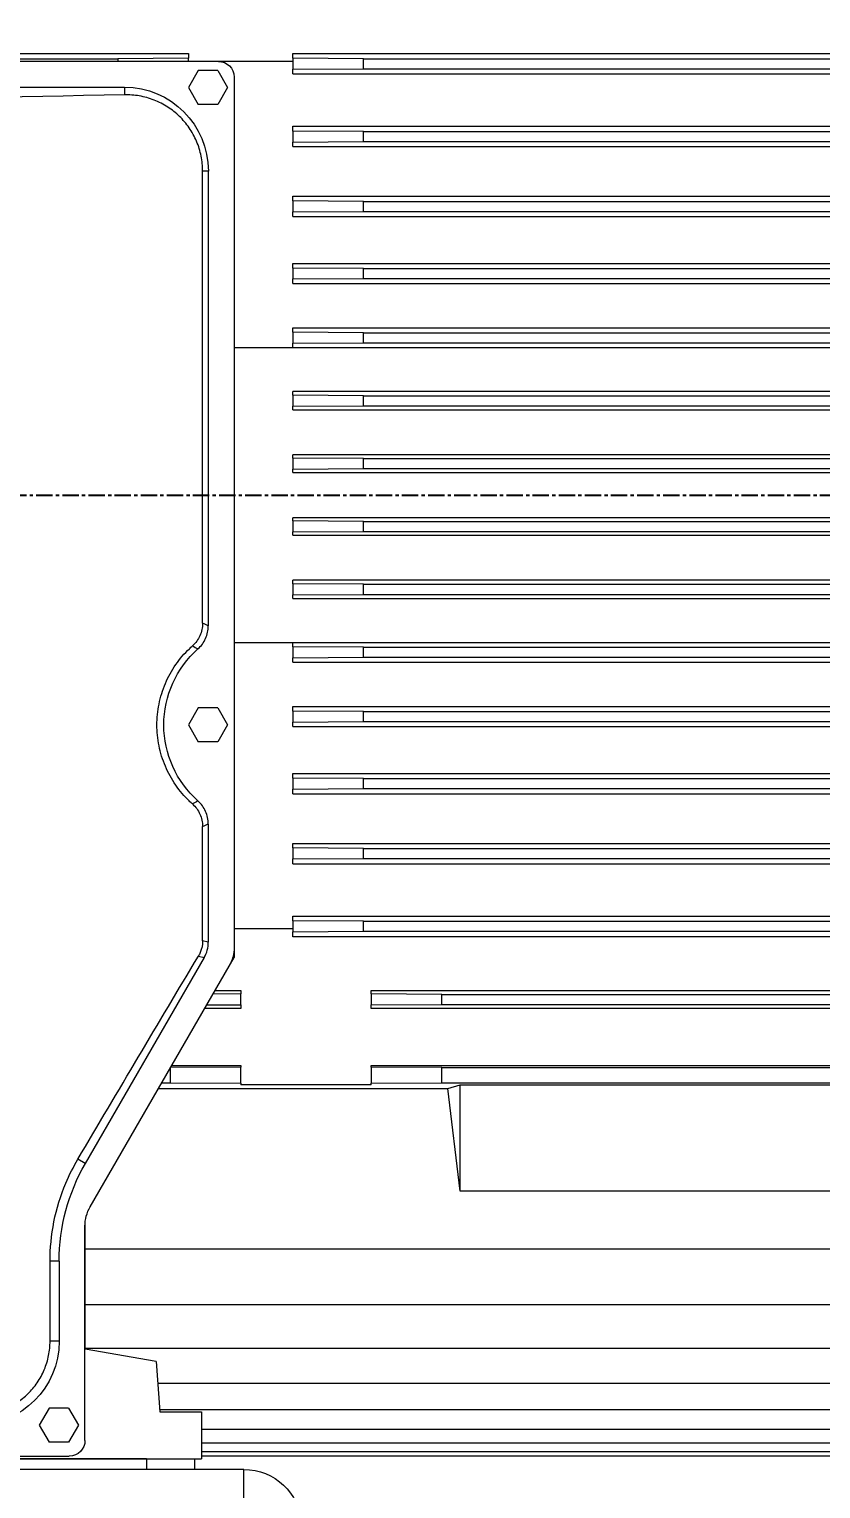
# Model space of a CAD drawing. Header units: millimetres. Extents: x -2122 to 22797, y 3569 to 89276.
# Drawn here: x 1352 to 1655, y 78486 to 79045 of the extents above; entities that cross this region are included whole.
import ezdxf

# ---------------------------------------------------------------- set-up
doc = ezdxf.new("R2010")
doc.units = ezdxf.units.MM
doc.header["$LTSCALE"] = 20
doc.linetypes.add('CENTER', pattern=[2, 1.25, -0.25, 0.25, -0.25])
doc.layers.add('IA-DIM', color=7, linetype='Continuous')
doc.layers.add('IA-EJES', color=4, linetype='CENTER')
doc.layers.add('IA-TRAZ', color=8, linetype='Continuous', lineweight=5)
doc.styles.add('ING-AMB', font='romans.shx', dxfattribs={"width": 0.75, "oblique": 15})
doc.dimstyles.new('ING-AMB 20', dxfattribs={"dimscale": 20, "dimtxt": 3, "dimasz": 2.5, "dimexe": 1, "dimexo": 1, "dimgap": 1, "dimtad": 1, "dimdec": 0, "dimzin": 0, "dimdsep": 46, "dimtxsty": 'ING-AMB', "dimcen": 0.1, "dimclrd": 7, "dimclre": 7, "dimclrt": 2, "dimadec": 0, "dimazin": 0, "dimtfac": 1, "dimtdec": 0, "dimtmove": 0, "dimatfit": 0, "dimfxl": 1.25, "dimtolj": 1, "dimtzin": 0, "dimarcsym": 1})

# ---------------------------------------------------------------- blocks, each defined once
blk = doc.blocks.new('A$C9f9da7af')
at = {"color": 0, "linetype": 'Continuous', "lineweight": 0}
for p, q in [((-2439.67, -2206.32), (-2439.67, -2663.27)), ((-2431.79, -2663.27), (-2431.79, -2206.27)), ((-2411.79, -2663.27), (-2411.79, -2206.27)), ((-2403.98, -2663.27), (-2403.98, -2206.27)), ((-2384.98, -2663.27), (-2384.98, -2206.27)), ((-2377.27, -2663.27), (-2377.27, -2206.27)), ((-2359.27, -2663.27), (-2359.27, -2206.27)), ((-2351.62, -2663.27), (-2351.62, -2206.27)), ((-2334.62, -2663.27), (-2334.62, -2206.27)), ((-2206.6, -2663.27), (-2206.6, -2206.27)), ((-2189.6, -2663.27), (-2189.6, -2206.27)), ((-2181.95, -2663.27), (-2181.95, -2206.27)), ((-2163.95, -2663.27), (-2163.95, -2206.27)), ((-2156.23, -2663.27), (-2156.23, -2206.27)), ((-2137.23, -2663.27), (-2137.23, -2206.27)), ((-2129.42, -2663.27), (-2129.42, -2206.27)), ((-2109.42, -2663.27), (-2109.42, -2206.27)), ((-2101.54, -2663.27), (-2101.54, -2206.32)), ((-2327.01, -2663.27), (-2327.01, -2246.27)), ((-2310.28, -2663.27), (-2310.28, -2246.27)), ((-2303.23, -2246.27), (-2303.23, -2663.27)), ((-2286.03, -2663.27), (-2286.03, -2246.27)), ((-2279.28, -2246.27), (-2279.28, -2663.27)), ((-2261.94, -2663.27), (-2261.94, -2246.27)), ((-2255.19, -2246.27), (-2255.19, -2663.27)), ((-2237.99, -2663.27), (-2237.99, -2246.27)), ((-2230.94, -2246.27), (-2230.94, -2663.27)), ((-2214.2, -2663.27), (-2214.2, -2246.27)), ((-2284.57, -2636.27), (-2284.57, -2273.27)), ((-2280.71, -2636.27), (-2280.71, -2273.27)), ((-2260.51, -2636.27), (-2260.51, -2273.27)), ((-2256.64, -2636.27), (-2256.64, -2273.27)), ((-2638.46, -2698.27), (-2638.46, -2306.27)), ((-2636.74, -2698.27), (-2636.74, -2308.13)), ((-2633.39, -2698.27), (-2633.39, -2308.13)), ((-2628.18, -2698.27), (-2628.18, -2308.13)), ((-2620.72, -2714.33), (-2620.72, -2308.12)), ((-2610.59, -2715.04), (-2610.59, -2308.11)), ((-2489.8, -2606.27), (-2489.8, -2307.95)), ((-2465.63, -2606.27), (-2465.63, -2308.08)), ((-2461.76, -2606.27), (-2461.76, -2308.01)), ((-2437.61, -2636.27), (-2437.61, -2308.1)), ((-2433.75, -2636.27), (-2433.75, -2308.04)), ((-2409.75, -2636.27), (-2409.75, -2308.11)), ((-2405.89, -2636.27), (-2405.89, -2308.06)), ((-2383.01, -2636.27), (-2383.01, -2308.12)), ((-2379.14, -2636.27), (-2379.14, -2308.08)), ((-2357.34, -2636.27), (-2357.34, -2308.12)), ((-2353.47, -2636.27), (-2353.47, -2308.09)), ((-2332.72, -2636.27), (-2332.72, -2308.13)), ((-2328.86, -2636.27), (-2328.86, -2308.1)), ((-2308.64, -2636.27), (-2308.64, -2308.13)), ((-2304.77, -2636.27), (-2304.77, -2308.11)), ((-2236.44, -2636.27), (-2236.44, -2308.11)), ((-2232.58, -2636.27), (-2232.58, -2308.13)), ((-2212.36, -2636.27), (-2212.36, -2308.1)), ((-2208.5, -2636.27), (-2208.5, -2308.13)), ((-2187.74, -2636.27), (-2187.74, -2308.09)), ((-2183.88, -2636.27), (-2183.88, -2308.13)), ((-2162.07, -2636.27), (-2162.07, -2308.08)), ((-2158.21, -2636.27), (-2158.21, -2308.12)), ((-2135.32, -2636.27), (-2135.32, -2308.06)), ((-2131.46, -2636.27), (-2131.46, -2308.11)), ((-2107.47, -2636.27), (-2107.47, -2308.04)), ((-2103.6, -2636.27), (-2103.6, -2308.1)), ((-2597.24, -2742.77), (-2597.24, -2384.31)), ((-2495.59, -2606.27), (-2495.59, -2383.27)), ((-2489, -2633.27), (-2489, -2388.82)), ((-2467.14, -2392.82), (-2467.14, -2633.27)), ((-2460.26, -2633.27), (-2460.26, -2394.07)), ((-2580.53, -2742.77), (-2580.53, -2399.33)), ((-2559.12, -2742.77), (-2559.12, -2402.22)), ((-2537.14, -2447.27), (-2537.14, -2599.27)), ((-2496.36, -2599.27), (-2496.36, -2447.27)), ((-2537.14, -2599.27), (-2497.73, -2604.01)), ((-2537.14, -2599.27), (-2496.36, -2599.27)), ((-2497.73, -2604.01), (-2496.36, -2599.27)), ((-2497.73, -2714.71), (-2497.73, -2604.01)), ((-2495.76, -2633.27), (-2495.59, -2606.27)), ((-2495.59, -2606.27), (-2489.8, -2606.27)), ((-2489.8, -2606.27), (-2489.63, -2633.27)), ((-2465.79, -2633.27), (-2465.63, -2606.27)), ((-2465.63, -2606.27), (-2461.76, -2606.27)), ((-2461.76, -2606.27), (-2461.6, -2633.27)), ((-2496.39, -2633.27), (-2496.39, -2683.27)), ((-2496.39, -2633.27), (-2495.76, -2633.27)), ((-2489.63, -2633.27), (-2495.76, -2633.27)), ((-2489.63, -2633.27), (-2489, -2633.27)), ((-2467.14, -2633.27), (-2465.79, -2633.27)), ((-2461.6, -2633.27), (-2465.79, -2633.27)), ((-2461.6, -2633.27), (-2460.26, -2633.27)), ((-2437.78, -2663.27), (-2437.61, -2636.27)), ((-2437.61, -2636.27), (-2433.75, -2636.27)), ((-2433.75, -2636.27), (-2433.58, -2663.27)), ((-2409.92, -2663.27), (-2409.75, -2636.27)), ((-2409.75, -2636.27), (-2405.89, -2636.27)), ((-2405.89, -2636.27), (-2405.72, -2663.27)), ((-2383.17, -2663.27), (-2383.01, -2636.27)), ((-2383.01, -2636.27), (-2379.14, -2636.27)), ((-2379.14, -2636.27), (-2378.98, -2663.27)), ((-2357.5, -2663.27), (-2357.34, -2636.27)), ((-2357.34, -2636.27), (-2353.47, -2636.27)), ((-2353.47, -2636.27), (-2353.31, -2663.27)), ((-2332.89, -2663.27), (-2332.72, -2636.27)), ((-2332.72, -2636.27), (-2328.86, -2636.27)), ((-2328.86, -2636.27), (-2328.69, -2663.27)), ((-2308.8, -2663.27), (-2308.64, -2636.27)), ((-2308.64, -2636.27), (-2304.77, -2636.27)), ((-2304.77, -2636.27), (-2304.61, -2663.27)), ((-2284.74, -2663.27), (-2284.57, -2636.27)), ((-2284.57, -2636.27), (-2280.71, -2636.27)), ((-2280.71, -2636.27), (-2280.54, -2663.27)), ((-2260.67, -2663.27), (-2260.51, -2636.27)), ((-2260.51, -2636.27), (-2256.64, -2636.27)), ((-2256.64, -2636.27), (-2256.48, -2663.27)), ((-2236.61, -2663.27), (-2236.44, -2636.27)), ((-2236.44, -2636.27), (-2232.58, -2636.27)), ((-2232.58, -2636.27), (-2232.41, -2663.27)), ((-2212.52, -2663.27), (-2212.36, -2636.27)), ((-2212.36, -2636.27), (-2208.5, -2636.27)), ((-2208.5, -2636.27), (-2208.33, -2663.27)), ((-2187.91, -2663.27), (-2187.74, -2636.27)), ((-2187.74, -2636.27), (-2183.88, -2636.27)), ((-2183.88, -2636.27), (-2183.71, -2663.27)), ((-2162.24, -2663.27), (-2162.07, -2636.27)), ((-2162.07, -2636.27), (-2158.21, -2636.27)), ((-2158.21, -2636.27), (-2158.04, -2663.27)), ((-2135.49, -2663.27), (-2135.32, -2636.27)), ((-2135.32, -2636.27), (-2131.46, -2636.27)), ((-2131.46, -2636.27), (-2131.29, -2663.27)), ((-2107.63, -2663.27), (-2107.47, -2636.27)), ((-2107.47, -2636.27), (-2103.6, -2636.27)), ((-2103.6, -2636.27), (-2103.44, -2663.27)), ((-2439.67, -2663.27), (-2437.78, -2663.27)), ((-2433.58, -2663.27), (-2437.78, -2663.27)), ((-2436.7, -2663.27), (-2436.7, -2685.77)), ((-2433.58, -2663.27), (-2431.79, -2663.27)), ((-2411.79, -2663.27), (-2409.92, -2663.27)), ((-2405.72, -2663.27), (-2409.92, -2663.27)), ((-2405.72, -2663.27), (-2403.98, -2663.27)), ((-2384.98, -2663.27), (-2383.17, -2663.27)), ((-2378.98, -2663.27), (-2383.17, -2663.27)), ((-2378.98, -2663.27), (-2377.27, -2663.27)), ((-2359.27, -2663.27), (-2357.5, -2663.27)), ((-2353.31, -2663.27), (-2357.5, -2663.27)), ((-2353.31, -2663.27), (-2351.62, -2663.27)), ((-2334.62, -2663.27), (-2332.89, -2663.27)), ((-2328.69, -2663.27), (-2332.89, -2663.27)), ((-2328.69, -2663.27), (-2327.01, -2663.27)), ((-2327.01, -2685.77), (-2327.01, -2663.27)), ((-2310.28, -2663.27), (-2308.8, -2663.27)), ((-2304.61, -2663.27), (-2308.8, -2663.27)), ((-2304.61, -2663.27), (-2303.23, -2663.27)), ((-2286.03, -2663.27), (-2284.74, -2663.27)), ((-2280.54, -2663.27), (-2284.74, -2663.27)), ((-2280.54, -2663.27), (-2279.28, -2663.27)), ((-2261.94, -2663.27), (-2260.67, -2663.27)), ((-2256.48, -2663.27), (-2260.67, -2663.27)), ((-2256.48, -2663.27), (-2255.19, -2663.27)), ((-2237.99, -2663.27), (-2236.61, -2663.27)), ((-2232.41, -2663.27), (-2236.61, -2663.27)), ((-2232.41, -2663.27), (-2230.94, -2663.27)), ((-2214.2, -2685.77), (-2214.2, -2663.27)), ((-2214.2, -2663.27), (-2212.52, -2663.27)), ((-2208.33, -2663.27), (-2212.52, -2663.27)), ((-2208.33, -2663.27), (-2206.6, -2663.27)), ((-2189.6, -2663.27), (-2187.91, -2663.27)), ((-2183.71, -2663.27), (-2187.91, -2663.27)), ((-2183.71, -2663.27), (-2181.95, -2663.27)), ((-2163.95, -2663.27), (-2162.24, -2663.27)), ((-2158.04, -2663.27), (-2162.24, -2663.27)), ((-2158.04, -2663.27), (-2156.23, -2663.27)), ((-2137.23, -2663.27), (-2135.49, -2663.27)), ((-2131.29, -2663.27), (-2135.49, -2663.27)), ((-2131.29, -2663.27), (-2129.42, -2663.27)), ((-2109.42, -2663.27), (-2107.63, -2663.27)), ((-2103.44, -2663.27), (-2107.63, -2663.27)), ((-2104.52, -2703.27), (-2104.52, -2663.27)), ((-2103.44, -2663.27), (-2101.54, -2663.27)), ((-2657.01, -2682.02), (-2643.61, -2682.02)), ((-2643.61, -2682.02), (-2643.61, -3024.52)), ((-2543.06, -2740.88), (-2447.61, -2685.77)), ((-2495.76, -2683.27), (-2496.39, -2683.27)), ((-2495.59, -2710.27), (-2495.76, -2683.27)), ((-2495.76, -2683.27), (-2489.63, -2683.27)), ((-2489.63, -2683.27), (-2489.8, -2710.13)), ((-2489, -2683.27), (-2489.63, -2683.27)), ((-2489, -2709.67), (-2489, -2683.27)), ((-2467.14, -2683.27), (-2467.14, -2697.05)), ((-2465.79, -2683.27), (-2467.14, -2683.27)), ((-2465.71, -2696.22), (-2465.79, -2683.27)), ((-2465.79, -2683.27), (-2461.6, -2683.27)), ((-2461.6, -2683.27), (-2461.66, -2693.89)), ((-2460.26, -2683.27), (-2461.6, -2683.27)), ((-2460.26, -2693.08), (-2460.26, -2683.27)), ((-2443.59, -2685.77), (-2447.61, -2685.77)), ((-2110.61, -2685.77), (-2443.59, -2685.77)), ((-2543.03, -2740.86), (-2451.09, -2687.78)), ((-2358.61, -2688.27), (-2365.11, -2692.02)), ((-2365.11, -2692.02), (-2365.11, -2699.52)), ((-2352.11, -2692.02), (-2358.61, -2688.27)), ((-2352.11, -2692.02), (-2352.11, -2699.52)), ((-2114.61, -2688.27), (-2121.11, -2692.02)), ((-2121.11, -2692.02), (-2121.11, -2699.52)), ((-2108.11, -2692.02), (-2114.61, -2688.27)), ((-2108.11, -2692.02), (-2108.11, -2699.52)), ((-2104.61, -2691.77), (-2104.61, -3014.77)), ((-2621.61, -2698.27), (-2639.61, -2698.27)), ((-2639.61, -3008.27), (-2639.61, -2698.27)), ((-2621.61, -2714.27), (-2621.61, -2698.27)), ((-2447.7, -2697.24), (-2526.51, -2742.74)), ((-2447.11, -2699.46), (-2447.7, -2697.24)), ((-2396.54, -2695.66), (-2441.79, -2695.66)), ((-2441.79, -2695.66), (-2441.21, -2697.83)), ((-2441.21, -2697.83), (-2397.5, -2697.83)), ((-2146.61, -2695.66), (-2320.68, -2695.66)), ((-2319.71, -2697.83), (-2146.61, -2697.83)), ((-2146.61, -2695.66), (-2146.61, -2697.83)), ((-2643.61, -2700.77), (-2639.61, -2700.77)), ((-2358.61, -2703.28), (-2365.11, -2699.52)), ((-2352.11, -2699.52), (-2358.61, -2703.28)), ((-2114.61, -2703.28), (-2121.11, -2699.52)), ((-2108.11, -2699.52), (-2114.61, -2703.28)), ((-2104.61, -2703.27), (-2103.44, -2703.27)), ((-2103.44, -2703.27), (-2103.6, -2730.27)), ((-2101.54, -2703.27), (-2103.44, -2703.27)), ((-2101.54, -3040.22), (-2101.54, -2703.27)), ((-2602.34, -2715.62), (-2621.61, -2714.27)), ((-2495.59, -2713.47), (-2495.59, -2710.27)), ((-2490.04, -2710.27), (-2495.59, -2710.27)), ((-2639.61, -2719.27), (-2643.61, -2719.27)), ((-2639.61, -2719.27), (-2639.61, -2987.27)), ((-2602.34, -2715.62), (-2597.56, -2742.77)), ((-2114.49, -2727.77), (-2117.41, -2727.77)), ((-2114.49, -2978.77), (-2114.49, -2727.77)), ((-2103.6, -2730.27), (-2104.61, -2730.27)), ((-2103.6, -2938.44), (-2103.6, -2730.27)), ((-2632.51, -2742.87), (-2550.53, -2742.87)), ((-2597.56, -2742.77), (-2548.8, -2742.77)), ((-2526.51, -2742.74), (-2524.87, -2745.59)), ((-2638.51, -2957.67), (-2638.51, -2748.87)), ((-2626.61, -2745.37), (-2633.11, -2749.12)), ((-2620.11, -2749.12), (-2626.61, -2745.37)), ((-2633.11, -2749.12), (-2633.11, -2756.62)), ((-2620.11, -2749.12), (-2620.11, -2756.62)), ((-2594.51, -2752.76), (-2594.51, -2756.24)), ((-2563.89, -2752.76), (-2594.51, -2752.76)), ((-2563.89, -2752.76), (-2563.89, -2756.24)), ((-2626.61, -2760.38), (-2633.11, -2756.62)), ((-2620.11, -2756.62), (-2626.61, -2760.38)), ((-2594.51, -2756.24), (-2563.89, -2756.24))]:
    blk.add_line(p, q, dxfattribs=at)
for centre, radius, start, end in [((-2665.61, -2682.02), 22, 0, 86.7459), ((-2443.59, -2700.77), 15, 90, 120), ((-2110.61, -2691.77), 6, 0, 90), ((-2146.61, -2727.77), 32.12, 0, 90), ((-2358.61, -2673.77), 38.92, 221.623, 318.377), ((-2632.51, -2748.87), 6, 90, 180), ((-2563.89, -2678.01), 74.74, 270, 300), ((-2550.53, -2727.87), 15, 270, 300), ((-2594.51, -2784.87), 32.12, 90, 180)]:
    blk.add_arc(centre, radius, start, end, dxfattribs=at)
at = {"color": 0, "linetype": 'Continuous', "lineweight": 0, "extrusion": (0, 0, -1)}
for centre, major_axis, ratio, start_param, end_param in [((-2441.69, -2707.84), (-3.16, 11.78), 0.983743, -0.257731, 0.257731), ((-2397, -2752.55), (25.1, 89.03), 0.201355, -0.966892, -0.935641), ((-2320.21, -2752.55), (-25.1, 89.03), 0.201355, 0.935641, 0.966892)]:
    blk.add_ellipse(centre, major_axis=major_axis, ratio=ratio, start_param=start_param, end_param=end_param, dxfattribs=at)
at = {"color": 0, "linetype": 'Continuous', "lineweight": 0}
for centre, major_axis, ratio, start_param, end_param in [((-3061.98, -2853.27), (1765.54, 988.37), 0.086139, -1.310233, -1.263694), ((-1942.48, -2853.27), (0, 1000), 0.176327, 1.444965, 1.696628)]:
    blk.add_ellipse(centre, major_axis=major_axis, ratio=ratio, start_param=start_param, end_param=end_param, dxfattribs=at)
for points, knots in [([(-2441.21, -2697.83), (-2442.71, -2697.83), (-2444.3, -2698.14), (-2446.22, -2698.97), (-2446.67, -2699.2), (-2447.11, -2699.46)], [3.7149237, 3.7149237, 3.7149237, 3.7149237, 4.164316, 4.164316, 4.3081745, 4.3081745, 4.3081745, 4.3081745]), ([(-2388.87, -2701.73), (-2389.41, -2701.13), (-2390.01, -2700.58), (-2391.31, -2699.61), (-2392.01, -2699.19), (-2393.49, -2698.52), (-2394.27, -2698.26), (-2395.87, -2697.92), (-2396.68, -2697.83), (-2397.5, -2697.83)], [-0.9788863, -0.9788863, -0.9788863, -0.9788863, -0.7341099, -0.7341099, -0.4898984, -0.4898984, -0.2451084, -0.2451084, 0, 0, 0, 0]), ([(-2396.54, -2695.66), (-2395.7, -2695.66), (-2394.87, -2695.74), (-2393.25, -2696.09), (-2392.45, -2696.35), (-2390.94, -2697.03), (-2390.21, -2697.45), (-2388.87, -2698.44), (-2388.25, -2699), (-2387.7, -2699.62)], [0, 0, 0, 0, 0.2494138, 0.2494138, 0.4986596, 0.4986596, 0.7483636, 0.7483636, 0.9980754, 0.9980754, 0.9980754, 0.9980754]), ([(-2329.51, -2699.62), (-2328.96, -2699), (-2328.34, -2698.44), (-2327, -2697.46), (-2326.28, -2697.03), (-2324.77, -2696.35), (-2323.97, -2696.09), (-2322.34, -2695.74), (-2321.51, -2695.66), (-2320.68, -2695.66)], [0, 0, 0, 0, 0.2493244, 0.2493244, 0.498657, 0.498657, 0.74826, 0.74826, 0.9980366, 0.9980366, 0.9980366, 0.9980366]), ([(-2319.71, -2697.83), (-2320.53, -2697.83), (-2321.35, -2697.92), (-2322.94, -2698.26), (-2323.71, -2698.52), (-2325.2, -2699.19), (-2325.9, -2699.61), (-2327.21, -2700.57), (-2327.81, -2701.13), (-2328.35, -2701.73)], [-0.979459, -0.979459, -0.979459, -0.979459, -0.7345787, -0.7345787, -0.4899973, -0.4899973, -0.2452819, -0.2452819, 0, 0, 0, 0]), ([(-2146.61, -2697.83), (-2144.73, -2697.83), (-2142.8, -2698.01), (-2138.95, -2698.79), (-2137.04, -2699.37), (-2133.39, -2700.93), (-2131.64, -2701.89), (-2128.43, -2704.12), (-2126.95, -2705.38), (-2124.36, -2708.05), (-2123.16, -2709.56), (-2121.05, -2712.83), (-2120.14, -2714.59), (-2118.71, -2718.26), (-2118.17, -2720.16), (-2117.51, -2723.99), (-2117.37, -2725.92), (-2117.41, -2727.77)], [0, 0, 0, 0, 0.562569, 0.562569, 1.125139, 1.125139, 1.687708, 1.687708, 2.250277, 2.250277, 2.811294, 2.811294, 3.37231, 3.37231, 3.933326, 3.933326, 4.494343, 4.494343, 4.494343, 4.494343]), ([(-2388.87, -2701.73), (-2388.49, -2702.16), (-2388.1, -2702.58), (-2385.91, -2704.84), (-2383.87, -2706.6), (-2379.4, -2709.69), (-2376.97, -2711.03), (-2371.9, -2713.18), (-2369.25, -2714), (-2363.9, -2715.07), (-2361.21, -2715.32), (-2356, -2715.32), (-2353.3, -2715.07), (-2347.94, -2713.99), (-2345.29, -2713.17), (-2340.2, -2711.01), (-2337.77, -2709.66), (-2333.3, -2706.56), (-2331.25, -2704.8), (-2329.08, -2702.54), (-2328.71, -2702.14), (-2328.35, -2701.73)], [-15.550084, -15.550084, -15.550084, -15.550084, -15.379993, -15.379993, -14.598513, -14.598513, -13.817034, -13.817034, -13.035554, -13.035554, -12.254075, -12.254075, -11.470676, -11.470676, -10.687276, -10.687276, -9.903877, -9.903877, -9.120478, -9.120478, -8.95791, -8.95791, -8.95791, -8.95791]), ([(-2563.89, -2756.24), (-2558.97, -2756.24), (-2553.9, -2755.76), (-2543.82, -2753.75), (-2538.81, -2752.22), (-2530.86, -2748.87), (-2527.8, -2747.32), (-2524.87, -2745.59)], [-23.124769, -23.124769, -23.124769, -23.124769, -21.651539, -21.651539, -20.178309, -20.178309, -19.20887, -19.20887, -19.20887, -19.20887]), ([(-2622.72, -2784.87), (-2622.74, -2783.09), (-2622.59, -2781.24), (-2621.92, -2777.57), (-2621.39, -2775.74), (-2619.98, -2772.22), (-2619.1, -2770.54), (-2617.05, -2767.41), (-2615.88, -2765.97), (-2613.38, -2763.42), (-2611.96, -2762.22), (-2608.86, -2760.1), (-2607.18, -2759.18), (-2603.67, -2757.71), (-2601.84, -2757.15), (-2598.16, -2756.41), (-2596.3, -2756.24), (-2594.51, -2756.24)], [12.749724, 12.749724, 12.749724, 12.749724, 13.285954, 13.285954, 13.822184, 13.822184, 14.358415, 14.358415, 14.894645, 14.894645, 15.433007, 15.433007, 15.97137, 15.97137, 16.509732, 16.509732, 17.048094, 17.048094, 17.048094, 17.048094])]:
    blk.add_open_spline(points, degree=3, knots=knots, dxfattribs=at)
for points in [[(-2387.7, -2699.62), (-2388.1, -2700.32), (-2388.48, -2701.03), (-2388.87, -2701.73)], [(-2328.35, -2701.73), (-2328.73, -2701.03), (-2329.12, -2700.32), (-2329.51, -2699.62)]]:
    blk.add_open_spline(points, degree=3, dxfattribs=at)
blk = doc.blocks.new('*D32')
at = {"layer": 'Defpoints', "color": 0, "transparency": 16777216}
for p in [(2200.2, 80397.78), (-947.86, 79004.38), (2200.2, 78966.02)]:
    blk.add_point(p, dxfattribs=at)
at = {"layer": 'IA-DIM', "color": 7, "lineweight": -2, "transparency": 16777216}
for p, q in [((-947.86, 79024.38), (-947.86, 80417.78)), ((2200.2, 78986.02), (2200.2, 80417.78)), ((-897.86, 80397.78), (2150.2, 80397.78))]:
    blk.add_line(p, q, dxfattribs=at)
at = {"layer": 'IA-DIM', "color": 7, "transparency": 16777216}
for points in [[(-897.86, 80406.11), (-897.86, 80389.45), (-947.86, 80397.78)], [(2150.2, 80406.11), (2150.2, 80389.45), (2200.2, 80397.78)]]:
    blk.add_solid(points, dxfattribs=at)
at = {"layer": 'IA-DIM', "color": 2, "transparency": 16777216, "insert": (626.17, 80447.78), "char_height": 60, "attachment_point": 5, "style": 'ING-AMB'}
blk.add_mtext('\\A1;3148', dxfattribs=at)
blk = doc.blocks.new('*D94')
at = {"layer": 'Defpoints', "color": 0, "transparency": 16777216}
for p in [(714.14, 79986.26), (2067.14, 79416.24), (714.14, 78917.28)]:
    blk.add_point(p, dxfattribs=at)
at = {"layer": 'IA-DIM', "color": 7, "lineweight": -2, "transparency": 16777216}
for p, q in [((714.14, 78937.28), (714.14, 80006.26)), ((2067.14, 79436.24), (2067.14, 80006.26)), ((2017.14, 79986.26), (764.14, 79986.26))]:
    blk.add_line(p, q, dxfattribs=at)
at = {"layer": 'IA-DIM', "color": 7, "transparency": 16777216}
for points in [[(764.14, 79994.59), (764.14, 79977.92), (714.14, 79986.26)], [(2017.14, 79994.59), (2017.14, 79977.92), (2067.14, 79986.26)]]:
    blk.add_solid(points, dxfattribs=at)
at = {"layer": 'IA-DIM', "color": 2, "transparency": 16777216, "insert": (1390.64, 80036.26), "char_height": 60, "attachment_point": 5, "style": 'ING-AMB'}
blk.add_mtext('\\A1;1353', dxfattribs=at)

msp = doc.modelspace()

# ---------------------------------------------------------------- linework, layer by layer
at = {"layer": 'IA-EJES', "ltscale": 0.25}
msp.add_line((-255.11, 78866.24), (2390, 78866.24), dxfattribs=at)

# ---------------------------------------------------------------- block references
at = {"layer": 'IA-TRAZ', "xscale": -1, "rotation": 270}
msp.add_blockref('A$C9f9da7af', (4116.42, 81136.85), dxfattribs=at)

# ---------------------------------------------------------------- dimensions: what is measured, and where the dimension line sits
at = {"layer": 'IA-DIM'}
dim = msp.add_linear_dim(base=(2200.2, 80397.78), p1=(-947.86, 79004.38), p2=(2200.2, 78966.02), dimstyle='ING-AMB 20', override={"dimpost": '\\X'}, dxfattribs=at)
dim.commit()
dim.dimension.update_dxf_attribs({"geometry": '*D32', "text_midpoint": (626.17, 80447.78)})
dim = msp.add_linear_dim(base=(714.14, 79986.26), p1=(2067.14, 79416.24), p2=(714.14, 78917.28), angle=180, dimstyle='ING-AMB 20', override={"dimpost": '\\X'}, dxfattribs=at)
dim.commit()
dim.dimension.update_dxf_attribs({"geometry": '*D94', "text_midpoint": (1390.64, 80036.26)})

doc.saveas('drawing.dxf')
